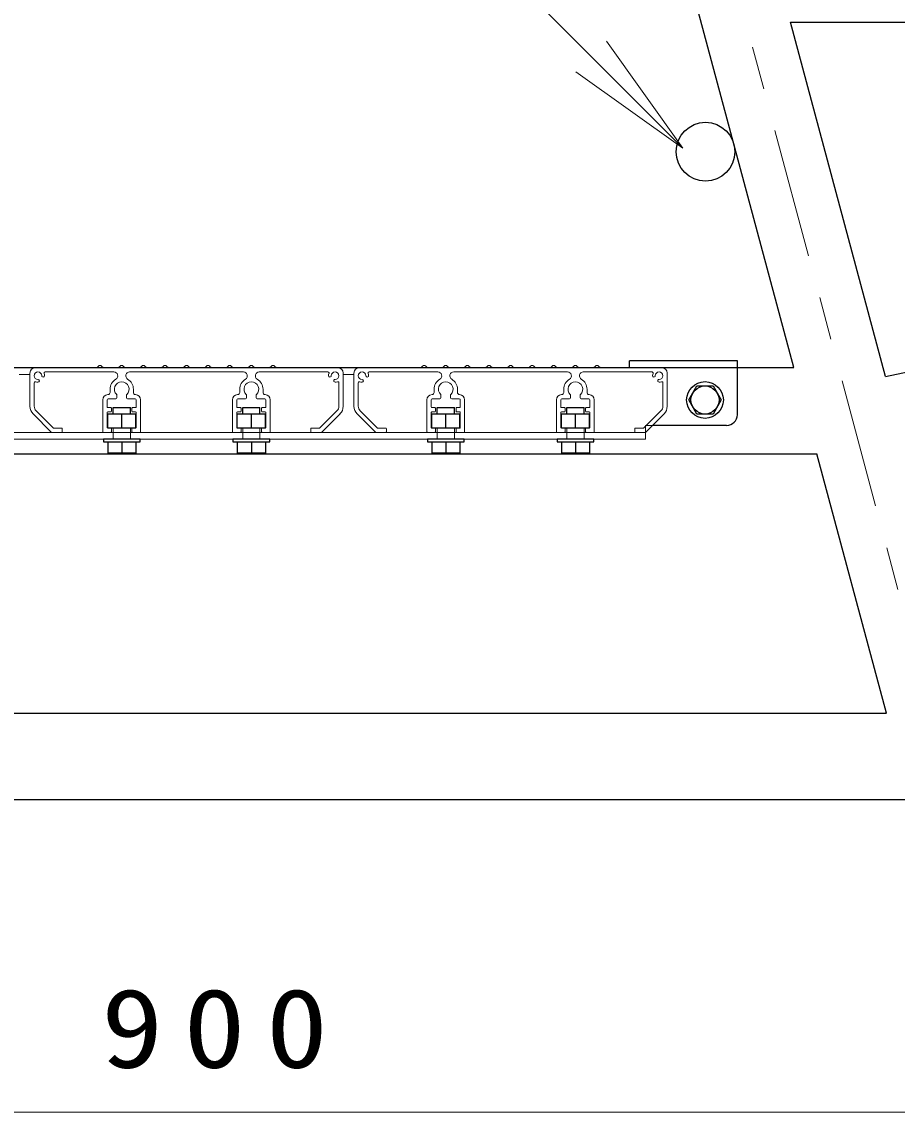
# Model space of a CAD drawing. Units: millimetres on the paper, with parts at other scales. Extents: x -385 to 0, y 0 to 267.
# Drawn here: x -125.97 to -105.71, y 69.3 to 94.55 of the extents above; entities that cross this region are included whole.
import ezdxf

# ---------------------------------------------------------------- set-up
doc = ezdxf.new("R2010")
doc.units = ezdxf.units.MM
doc.linetypes.add('USER1', pattern=[4.5, 2.5, -2])
doc.linetypes.add('USER2', pattern=[6, 3, -1, 1, -1])
doc.layers.add('LY_1', color=7, linetype='Continuous', lineweight=13)
doc.styles.add('ＭＳ ゴシック', font='')
doc.styles.get('ＭＳ ゴシック').set_extended_font_data('MS Gothic')

# ---------------------------------------------------------------- blocks, each defined once
blk = doc.blocks.new('open_arrow')
at = {"color": 0, "linetype": 'Continuous', "lineweight": -2}
blk.add_lwpolyline([(7.5, 1.25), (0, 0), (7.5, -1.25)], dxfattribs=at)

msp = doc.modelspace()

# ---------------------------------------------------------------- linework, layer by layer
at = {"layer": 'LY_1', "lineweight": 25}
for p, q in [((-108.108, 86.545), (-112.549, 103.12)), ((-105.982, 86.34), (-108.181, 94.545)), ((-108.181, 94.545), (-72.572, 94.545)), ((-105.982, 86.34), (-72.292, 93.501)), ((-143.717, 86.545), (-108.108, 86.545)), ((-110.537, 85.795), (-110.35, 86.12)), ((-110.35, 86.12), (-109.975, 86.12)), ((-109.975, 86.12), (-109.787, 85.795)), ((-123.862, 85.625), (-123.462, 85.625)), ((-123.862, 85.47), (-123.862, 85.625)), ((-123.462, 85.47), (-123.462, 85.625)), ((-120.862, 85.625), (-120.462, 85.625)), ((-120.862, 85.47), (-120.862, 85.625)), ((-120.462, 85.47), (-120.462, 85.625)), ((-116.362, 85.625), (-115.962, 85.625)), ((-116.362, 85.47), (-116.362, 85.625)), ((-115.962, 85.47), (-115.962, 85.625)), ((-113.362, 85.625), (-112.962, 85.625)), ((-113.362, 85.47), (-113.362, 85.625)), ((-112.962, 85.47), (-112.962, 85.625)), ((-110.35, 85.47), (-110.537, 85.795)), ((-109.787, 85.795), (-109.975, 85.47)), ((-123.337, 85.47), (-123.987, 85.47)), ((-123.987, 85.145), (-123.987, 85.47)), ((-123.662, 85.145), (-123.662, 85.47)), ((-123.337, 85.145), (-123.337, 85.47)), ((-120.337, 85.47), (-120.987, 85.47)), ((-120.987, 85.145), (-120.987, 85.47)), ((-120.662, 85.145), (-120.662, 85.47)), ((-120.337, 85.145), (-120.337, 85.47)), ((-115.837, 85.47), (-116.487, 85.47)), ((-116.487, 85.145), (-116.487, 85.47)), ((-116.162, 85.145), (-116.162, 85.47)), ((-115.837, 85.145), (-115.837, 85.47)), ((-112.837, 85.47), (-113.487, 85.47)), ((-113.487, 85.145), (-113.487, 85.47)), ((-113.162, 85.145), (-113.162, 85.47)), ((-112.837, 85.145), (-112.837, 85.47)), ((-109.975, 85.47), (-110.35, 85.47)), ((-123.337, 85.145), (-123.987, 85.145)), ((-120.337, 85.145), (-120.987, 85.145)), ((-115.837, 85.145), (-116.487, 85.145)), ((-112.837, 85.145), (-113.487, 85.145)), ((-123.237, 84.885), (-124.087, 84.885)), ((-124.087, 84.885), (-124.087, 84.825)), ((-123.237, 84.825), (-123.237, 84.885)), ((-120.237, 84.885), (-121.087, 84.885)), ((-121.087, 84.885), (-121.087, 84.825)), ((-120.237, 84.825), (-120.237, 84.885)), ((-115.737, 84.885), (-116.587, 84.885)), ((-116.587, 84.885), (-116.587, 84.825)), ((-115.737, 84.825), (-115.737, 84.885)), ((-112.737, 84.885), (-113.587, 84.885)), ((-113.587, 84.885), (-113.587, 84.825)), ((-112.737, 84.825), (-112.737, 84.885)), ((-124.087, 84.825), (-123.237, 84.825)), ((-123.987, 84.825), (-123.987, 84.56)), ((-123.662, 84.825), (-123.662, 84.56)), ((-123.337, 84.825), (-123.337, 84.56)), ((-121.087, 84.825), (-120.237, 84.825)), ((-120.987, 84.825), (-120.987, 84.56)), ((-120.662, 84.825), (-120.662, 84.56)), ((-120.337, 84.825), (-120.337, 84.56)), ((-116.587, 84.825), (-115.737, 84.825)), ((-116.487, 84.825), (-116.487, 84.56)), ((-116.162, 84.825), (-116.162, 84.56)), ((-115.837, 84.825), (-115.837, 84.56)), ((-113.587, 84.825), (-112.737, 84.825)), ((-113.487, 84.825), (-113.487, 84.56)), ((-113.162, 84.825), (-113.162, 84.56)), ((-112.837, 84.825), (-112.837, 84.56)), ((-143.181, 84.545), (-107.572, 84.545)), ((-123.337, 84.56), (-123.987, 84.56)), ((-120.337, 84.56), (-120.987, 84.56)), ((-115.837, 84.56), (-116.487, 84.56)), ((-112.837, 84.56), (-113.487, 84.56)), ((-105.964, 78.545), (-107.572, 84.545)), ((-141.573, 78.545), (-105.964, 78.545)), ((-152.575, 76.545), (-61.602, 76.545))]:
    msp.add_line(p, q, dxfattribs=at)
at = {"layer": 'LY_1', "linetype": 'USER2'}
msp.add_line((-104.661, 77.545), (-111.514, 103.12), dxfattribs=at)
at = {"layer": 'LY_1'}
for p, q in [((-110.674, 91.627), (-116.449, 97.404)), ((-125.787, 86.42), (-125.787, 85.649)), ((-125.662, 86.545), (-124.233, 86.545)), ((-125.436, 86.445), (-123.845, 86.445)), ((-124.198, 86.581), (-124.233, 86.545)), ((-124.091, 86.545), (-124.127, 86.581)), ((-124.091, 86.545), (-123.733, 86.545)), ((-123.698, 86.581), (-123.733, 86.545)), ((-123.591, 86.545), (-123.627, 86.581)), ((-123.591, 86.545), (-123.233, 86.545)), ((-122.162, 86.445), (-123.479, 86.445)), ((-123.198, 86.581), (-123.233, 86.545)), ((-123.091, 86.545), (-123.127, 86.581)), ((-122.733, 86.545), (-123.091, 86.545)), ((-122.698, 86.581), (-122.733, 86.545)), ((-122.591, 86.545), (-122.627, 86.581)), ((-122.233, 86.545), (-122.591, 86.545)), ((-122.198, 86.581), (-122.233, 86.545)), ((-122.162, 86.445), (-120.845, 86.445)), ((-122.091, 86.545), (-122.127, 86.581)), ((-122.091, 86.545), (-121.733, 86.545)), ((-121.733, 86.545), (-121.698, 86.581)), ((-121.627, 86.581), (-121.591, 86.545)), ((-121.591, 86.545), (-121.233, 86.545)), ((-121.233, 86.545), (-121.198, 86.581)), ((-121.127, 86.581), (-121.091, 86.545)), ((-120.733, 86.545), (-121.091, 86.545)), ((-120.733, 86.545), (-120.698, 86.581)), ((-120.627, 86.581), (-120.591, 86.545)), ((-120.233, 86.545), (-120.591, 86.545)), ((-118.888, 86.445), (-120.479, 86.445)), ((-120.233, 86.545), (-120.198, 86.581)), ((-120.127, 86.581), (-120.091, 86.545)), ((-118.662, 86.545), (-120.091, 86.545)), ((-118.537, 86.42), (-118.537, 85.649)), ((-118.287, 86.42), (-118.287, 85.649)), ((-118.162, 86.545), (-116.733, 86.545)), ((-117.936, 86.445), (-116.345, 86.445)), ((-116.698, 86.581), (-116.733, 86.545)), ((-116.591, 86.545), (-116.627, 86.581)), ((-116.591, 86.545), (-116.233, 86.545)), ((-116.198, 86.581), (-116.233, 86.545)), ((-116.091, 86.545), (-116.127, 86.581)), ((-116.091, 86.545), (-115.733, 86.545)), ((-114.662, 86.445), (-115.979, 86.445)), ((-115.698, 86.581), (-115.733, 86.545)), ((-115.591, 86.545), (-115.627, 86.581)), ((-115.233, 86.545), (-115.591, 86.545)), ((-115.198, 86.581), (-115.233, 86.545)), ((-115.091, 86.545), (-115.127, 86.581)), ((-114.733, 86.545), (-115.091, 86.545)), ((-114.698, 86.581), (-114.733, 86.545)), ((-114.662, 86.445), (-113.345, 86.445)), ((-114.591, 86.545), (-114.627, 86.581)), ((-114.591, 86.545), (-114.233, 86.545)), ((-114.233, 86.545), (-114.198, 86.581)), ((-114.127, 86.581), (-114.091, 86.545)), ((-114.091, 86.545), (-113.733, 86.545)), ((-113.733, 86.545), (-113.698, 86.581)), ((-113.627, 86.581), (-113.591, 86.545)), ((-113.233, 86.545), (-113.591, 86.545)), ((-113.233, 86.545), (-113.198, 86.581)), ((-113.127, 86.581), (-113.091, 86.545)), ((-112.733, 86.545), (-113.091, 86.545)), ((-111.388, 86.445), (-112.979, 86.445)), ((-112.733, 86.545), (-112.698, 86.581)), ((-112.627, 86.581), (-112.591, 86.545)), ((-111.162, 86.545), (-112.591, 86.545)), ((-111.037, 86.42), (-111.037, 85.649)), ((-125.687, 85.649), (-125.687, 86.194)), ((-118.637, 85.649), (-118.637, 86.194)), ((-118.187, 85.649), (-118.187, 86.194)), ((-111.137, 85.649), (-111.137, 86.194)), ((-123.932, 86.045), (-123.932, 85.97)), ((-123.775, 85.845), (-123.775, 85.911)), ((-123.55, 85.845), (-123.55, 85.911)), ((-123.392, 86.045), (-123.392, 85.97)), ((-120.932, 86.045), (-120.932, 85.97)), ((-120.775, 85.845), (-120.775, 85.911)), ((-120.55, 85.845), (-120.55, 85.911)), ((-120.392, 86.045), (-120.392, 85.97)), ((-116.432, 86.045), (-116.432, 85.97)), ((-116.275, 85.845), (-116.275, 85.911)), ((-116.05, 85.845), (-116.05, 85.911)), ((-115.892, 86.045), (-115.892, 85.97)), ((-113.432, 86.045), (-113.432, 85.97)), ((-113.275, 85.845), (-113.275, 85.911)), ((-113.05, 85.845), (-113.05, 85.911)), ((-112.892, 86.045), (-112.892, 85.97)), ((-124.1, 85.06), (-124.1, 85.795)), ((-124, 85.635), (-124, 85.795)), ((-123.915, 85.62), (-123.985, 85.62)), ((-123.8, 85.82), (-123.975, 85.82)), ((-123.9, 85.605), (-123.9, 85.535)), ((-123.525, 85.82), (-123.35, 85.82)), ((-123.425, 85.605), (-123.425, 85.535)), ((-123.41, 85.62), (-123.34, 85.62)), ((-123.325, 85.635), (-123.325, 85.795)), ((-123.225, 85.06), (-123.225, 85.795)), ((-121.1, 85.06), (-121.1, 85.795)), ((-121, 85.635), (-121, 85.795)), ((-120.915, 85.62), (-120.985, 85.62)), ((-120.8, 85.82), (-120.975, 85.82)), ((-120.9, 85.605), (-120.9, 85.535)), ((-120.525, 85.82), (-120.35, 85.82)), ((-120.425, 85.605), (-120.425, 85.535)), ((-120.41, 85.62), (-120.34, 85.62)), ((-120.325, 85.635), (-120.325, 85.795)), ((-120.225, 85.06), (-120.225, 85.795)), ((-116.6, 85.06), (-116.6, 85.795)), ((-116.5, 85.635), (-116.5, 85.795)), ((-116.415, 85.62), (-116.485, 85.62)), ((-116.3, 85.82), (-116.475, 85.82)), ((-116.4, 85.605), (-116.4, 85.535)), ((-116.025, 85.82), (-115.85, 85.82)), ((-115.925, 85.605), (-115.925, 85.535)), ((-115.91, 85.62), (-115.84, 85.62)), ((-115.825, 85.635), (-115.825, 85.795)), ((-115.725, 85.06), (-115.725, 85.795)), ((-113.6, 85.06), (-113.6, 85.795)), ((-113.5, 85.635), (-113.5, 85.795)), ((-113.415, 85.62), (-113.485, 85.62)), ((-113.3, 85.82), (-113.475, 85.82)), ((-113.4, 85.605), (-113.4, 85.535)), ((-113.025, 85.82), (-112.85, 85.82)), ((-112.925, 85.605), (-112.925, 85.535)), ((-112.91, 85.62), (-112.84, 85.62)), ((-112.825, 85.635), (-112.825, 85.795)), ((-112.725, 85.06), (-112.725, 85.795)), ((-125.292, 85.05), (-125.714, 85.472)), ((-125.25, 85.15), (-125.643, 85.543)), ((-124, 85.505), (-124, 85.16)), ((-123.915, 85.52), (-123.985, 85.52)), ((-123.41, 85.52), (-123.34, 85.52)), ((-123.325, 85.505), (-123.325, 85.16)), ((-121, 85.505), (-121, 85.16)), ((-120.915, 85.52), (-120.985, 85.52)), ((-120.41, 85.52), (-120.34, 85.52)), ((-120.325, 85.505), (-120.325, 85.16)), ((-119.074, 85.15), (-118.681, 85.543)), ((-119.033, 85.05), (-118.61, 85.472)), ((-117.792, 85.05), (-118.214, 85.472)), ((-117.75, 85.15), (-118.143, 85.543)), ((-116.5, 85.505), (-116.5, 85.16)), ((-116.415, 85.52), (-116.485, 85.52)), ((-115.91, 85.52), (-115.84, 85.52)), ((-115.825, 85.505), (-115.825, 85.16)), ((-113.5, 85.505), (-113.5, 85.16)), ((-113.415, 85.52), (-113.485, 85.52)), ((-112.91, 85.52), (-112.84, 85.52)), ((-112.825, 85.505), (-112.825, 85.16)), ((-111.574, 85.15), (-111.181, 85.543)), ((-111.533, 85.05), (-111.11, 85.472)), ((-125.24, 85.145), (-125.052, 85.145)), ((-125.037, 85.06), (-125.037, 85.13)), ((-123.985, 85.145), (-123.915, 85.145)), ((-123.9, 85.06), (-123.9, 85.13)), ((-123.425, 85.06), (-123.425, 85.13)), ((-123.34, 85.145), (-123.41, 85.145)), ((-120.985, 85.145), (-120.915, 85.145)), ((-120.9, 85.06), (-120.9, 85.13)), ((-120.425, 85.06), (-120.425, 85.13)), ((-120.34, 85.145), (-120.41, 85.145)), ((-119.287, 85.06), (-119.287, 85.13)), ((-119.085, 85.145), (-119.272, 85.145)), ((-117.74, 85.145), (-117.552, 85.145)), ((-117.537, 85.06), (-117.537, 85.13)), ((-116.485, 85.145), (-116.415, 85.145)), ((-116.4, 85.06), (-116.4, 85.13)), ((-115.925, 85.06), (-115.925, 85.13)), ((-115.84, 85.145), (-115.91, 85.145)), ((-113.485, 85.145), (-113.415, 85.145)), ((-113.4, 85.06), (-113.4, 85.13)), ((-112.925, 85.06), (-112.925, 85.13)), ((-112.84, 85.145), (-112.91, 85.145)), ((-111.787, 85.06), (-111.787, 85.13)), ((-111.585, 85.145), (-111.772, 85.145)), ((-125.281, 85.045), (-125.052, 85.045)), ((-124.085, 85.045), (-123.915, 85.045)), ((-123.24, 85.045), (-123.41, 85.045)), ((-121.085, 85.045), (-120.915, 85.045)), ((-120.24, 85.045), (-120.41, 85.045)), ((-119.043, 85.045), (-119.272, 85.045)), ((-117.781, 85.045), (-117.552, 85.045)), ((-116.585, 85.045), (-116.415, 85.045)), ((-115.74, 85.045), (-115.91, 85.045)), ((-113.585, 85.045), (-113.415, 85.045)), ((-112.74, 85.045), (-112.91, 85.045)), ((-111.543, 85.045), (-111.772, 85.045)), ((-98.778, 69.303), (-143.778, 69.303))]:
    msp.add_line(p, q, dxfattribs=at)
at = {"layer": 'LY_1', "color": 4, "lineweight": 25}
for p, q in [((-111.912, 86.545), (-111.912, 86.705)), ((-109.412, 86.705), (-111.912, 86.705)), ((-109.412, 85.455), (-109.412, 86.705)), ((-109.662, 85.205), (-111.377, 85.205)), ((-143.108, 76.545), (-103.358, 76.545))]:
    msp.add_line(p, q, dxfattribs=at)
at = {"layer": 'LY_1', "color": 4}
for p, q in [((-126.037, 86.385), (-125.787, 86.385)), ((-118.537, 86.385), (-118.287, 86.385)), ((-140.287, 85.045), (-125.912, 85.045)), ((-140.287, 84.885), (-125.912, 84.885)), ((-111.537, 85.045), (-125.912, 85.045)), ((-111.537, 84.885), (-125.912, 84.885)), ((-111.537, 84.885), (-111.537, 85.045))]:
    msp.add_line(p, q, dxfattribs=at)
at = {"layer": 'LY_1', "color": 4, "linetype": 'USER1'}
for p, q in [((-109.412, 86.545), (-111.912, 86.545)), ((-111.377, 85.205), (-111.537, 85.205)), ((-111.537, 85.045), (-111.537, 85.205))]:
    msp.add_line(p, q, dxfattribs=at)
at = {"layer": 'LY_1', "linetype": 'USER1'}
for p, q in [((-123.862, 85.145), (-123.862, 84.885)), ((-123.462, 85.145), (-123.462, 84.885)), ((-120.862, 85.145), (-120.862, 84.885)), ((-120.462, 85.145), (-120.462, 84.885)), ((-116.362, 85.145), (-116.362, 84.885)), ((-115.962, 85.145), (-115.962, 84.885)), ((-113.362, 85.145), (-113.362, 84.885)), ((-112.962, 85.145), (-112.962, 84.885))]:
    msp.add_line(p, q, dxfattribs=at)
at = {"layer": 'LY_1', "lineweight": 25}
for centre, radius in [((-110.151, 91.545), 0.68), ((-110.162, 85.795), 0.425), ((-110.162, 85.795), 0.325)]:
    msp.add_circle(centre, radius, dxfattribs=at)
at = {"layer": 'LY_1'}
for centre, radius, start, end in [((-125.662, 86.42), 0.125, 90, 180), ((-125.6, 86.358), 0.0875, 0.2575, 269.7425), ((-125.481, 86.358), 0.0312, 180.2575, 0.2575), ((-125.436, 86.42), 0.025, 90, 200.9248), ((-125.6, 86.358), 0.15, 0.2575, 20.9248), ((-124.162, 86.545), 0.05, 45, 135), ((-123.845, 86.355), 0.09, 300.5584, 90), ((-123.662, 86.545), 0.05, 45, 135), ((-123.479, 86.355), 0.09, 90, 239.4416), ((-123.162, 86.545), 0.05, 45, 135), ((-122.662, 86.545), 0.05, 45, 135), ((-122.162, 86.545), 0.05, 45, 135), ((-121.662, 86.545), 0.05, 45, 135), ((-121.162, 86.545), 0.05, 45, 135), ((-120.845, 86.355), 0.09, 300.5584, 90), ((-120.662, 86.545), 0.05, 45, 135), ((-120.479, 86.355), 0.09, 90, 239.4416), ((-120.162, 86.545), 0.05, 45, 135), ((-118.888, 86.42), 0.025, 339.0752, 90), ((-118.725, 86.358), 0.15, 159.0752, 179.7425), ((-118.843, 86.358), 0.0312, 179.7425, 359.7425), ((-118.725, 86.358), 0.0875, 270.2575, 179.7425), ((-118.662, 86.42), 0.125, 0, 90), ((-118.162, 86.42), 0.125, 90, 180), ((-118.1, 86.358), 0.0875, 0.2575, 269.7425), ((-117.981, 86.358), 0.0312, 180.2575, 0.2575), ((-117.936, 86.42), 0.025, 90, 200.9248), ((-118.1, 86.358), 0.15, 0.2575, 20.9248), ((-116.662, 86.545), 0.05, 45, 135), ((-116.345, 86.355), 0.09, 300.5584, 90), ((-116.162, 86.545), 0.05, 45, 135), ((-115.979, 86.355), 0.09, 90, 239.4416), ((-115.662, 86.545), 0.05, 45, 135), ((-115.162, 86.545), 0.05, 45, 135), ((-114.662, 86.545), 0.05, 45, 135), ((-114.162, 86.545), 0.05, 45, 135), ((-113.662, 86.545), 0.05, 45, 135), ((-113.345, 86.355), 0.09, 300.5584, 90), ((-113.162, 86.545), 0.05, 45, 135), ((-112.979, 86.355), 0.09, 90, 239.4416), ((-112.662, 86.545), 0.05, 45, 135), ((-111.388, 86.42), 0.025, 339.0752, 90), ((-111.225, 86.358), 0.15, 159.0752, 179.7425), ((-111.343, 86.358), 0.0312, 179.7425, 359.7425), ((-111.225, 86.358), 0.0875, 270.2575, 179.7425), ((-111.162, 86.42), 0.125, 0, 90), ((-125.662, 86.194), 0.025, 69.0752, 180), ((-125.6, 86.358), 0.15, 249.0752, 269.7425), ((-125.6, 86.239), 0.0312, 269.7425, 89.7425), ((-123.662, 86.045), 0.27, 120.5584, 180), ((-123.662, 86.045), 0.17, 313.566, 226.434), ((-123.662, 86.045), 0.27, 0, 59.4416), ((-120.662, 86.045), 0.27, 120.5584, 180), ((-120.662, 86.045), 0.17, 313.566, 226.434), ((-120.662, 86.045), 0.27, 0, 59.4416), ((-118.724, 86.239), 0.0312, 90.2575, 270.2575), ((-118.725, 86.358), 0.15, 270.2575, 290.9248), ((-118.662, 86.194), 0.025, 0, 110.9248), ((-118.162, 86.194), 0.025, 69.0752, 180), ((-118.1, 86.358), 0.15, 249.0752, 269.7425), ((-118.1, 86.239), 0.0312, 269.7425, 89.7425), ((-116.162, 86.045), 0.27, 120.5584, 180), ((-116.162, 86.045), 0.17, 313.566, 226.434), ((-116.162, 86.045), 0.27, 0, 59.4416), ((-113.162, 86.045), 0.27, 120.5584, 180), ((-113.162, 86.045), 0.17, 313.566, 226.434), ((-113.162, 86.045), 0.27, 0, 59.4416), ((-111.224, 86.239), 0.0312, 90.2575, 270.2575), ((-111.225, 86.358), 0.15, 270.2575, 290.9248), ((-111.162, 86.194), 0.025, 0, 110.9248), ((-123.975, 85.795), 0.125, 92.4563, 180), ((-123.982, 85.97), 0.05, 272.4563, 0), ((-123.79, 85.911), 0.015, 0, 46.434), ((-123.535, 85.911), 0.015, 133.566, 180), ((-123.342, 85.97), 0.05, 180, 267.5437), ((-123.35, 85.795), 0.125, 0, 87.5437), ((-120.975, 85.795), 0.125, 92.4563, 180), ((-120.982, 85.97), 0.05, 272.4563, 0), ((-120.79, 85.911), 0.015, 0, 46.434), ((-120.535, 85.911), 0.015, 133.566, 180), ((-120.342, 85.97), 0.05, 180, 267.5437), ((-120.35, 85.795), 0.125, 0, 87.5437), ((-116.475, 85.795), 0.125, 92.4563, 180), ((-116.482, 85.97), 0.05, 272.4563, 0), ((-116.29, 85.911), 0.015, 0, 46.434), ((-116.035, 85.911), 0.015, 133.566, 180), ((-115.842, 85.97), 0.05, 180, 267.5437), ((-115.85, 85.795), 0.125, 0, 87.5437), ((-113.475, 85.795), 0.125, 92.4563, 180), ((-113.482, 85.97), 0.05, 272.4563, 0), ((-113.29, 85.911), 0.015, 0, 46.434), ((-113.035, 85.911), 0.015, 133.566, 180), ((-112.842, 85.97), 0.05, 180, 267.5437), ((-112.85, 85.795), 0.125, 0, 87.5437), ((-125.537, 85.649), 0.25, 180, 225), ((-125.537, 85.649), 0.15, 180, 225), ((-123.975, 85.795), 0.025, 90, 180), ((-123.985, 85.635), 0.015, 180, 270), ((-123.915, 85.605), 0.015, 0, 90), ((-123.8, 85.845), 0.025, 270, 0), ((-123.525, 85.845), 0.025, 180, 270), ((-123.41, 85.605), 0.015, 90, 180), ((-123.35, 85.795), 0.025, 0, 90), ((-123.34, 85.635), 0.015, 270, 0), ((-120.975, 85.795), 0.025, 90, 180), ((-120.985, 85.635), 0.015, 180, 270), ((-120.915, 85.605), 0.015, 0, 90), ((-120.8, 85.845), 0.025, 270, 0), ((-120.525, 85.845), 0.025, 180, 270), ((-120.41, 85.605), 0.015, 90, 180), ((-120.35, 85.795), 0.025, 0, 90), ((-120.34, 85.635), 0.015, 270, 0), ((-118.787, 85.649), 0.15, 315, 0), ((-118.787, 85.649), 0.25, 315, 0), ((-118.037, 85.649), 0.25, 180, 225), ((-118.037, 85.649), 0.15, 180, 225), ((-116.475, 85.795), 0.025, 90, 180), ((-116.485, 85.635), 0.015, 180, 270), ((-116.415, 85.605), 0.015, 0, 90), ((-116.3, 85.845), 0.025, 270, 0), ((-116.025, 85.845), 0.025, 180, 270), ((-115.91, 85.605), 0.015, 90, 180), ((-115.85, 85.795), 0.025, 0, 90), ((-115.84, 85.635), 0.015, 270, 0), ((-113.475, 85.795), 0.025, 90, 180), ((-113.485, 85.635), 0.015, 180, 270), ((-113.415, 85.605), 0.015, 0, 90), ((-113.3, 85.845), 0.025, 270, 0), ((-113.025, 85.845), 0.025, 180, 270), ((-112.91, 85.605), 0.015, 90, 180), ((-112.85, 85.795), 0.025, 0, 90), ((-112.84, 85.635), 0.015, 270, 0), ((-111.287, 85.649), 0.15, 315, 0), ((-111.287, 85.649), 0.25, 315, 0), ((-123.985, 85.505), 0.015, 90, 180), ((-123.915, 85.535), 0.015, 270, 0), ((-123.41, 85.535), 0.015, 180, 270), ((-123.34, 85.505), 0.015, 0, 90), ((-120.985, 85.505), 0.015, 90, 180), ((-120.915, 85.535), 0.015, 270, 0), ((-120.41, 85.535), 0.015, 180, 270), ((-120.34, 85.505), 0.015, 0, 90), ((-116.485, 85.505), 0.015, 90, 180), ((-116.415, 85.535), 0.015, 270, 0), ((-115.91, 85.535), 0.015, 180, 270), ((-115.84, 85.505), 0.015, 0, 90), ((-113.485, 85.505), 0.015, 90, 180), ((-113.415, 85.535), 0.015, 270, 0), ((-112.91, 85.535), 0.015, 180, 270), ((-112.84, 85.505), 0.015, 0, 90), ((-125.24, 85.16), 0.015, 225, 270), ((-125.052, 85.13), 0.015, 0, 90), ((-123.985, 85.16), 0.015, 180, 270), ((-123.915, 85.13), 0.015, 0, 90), ((-123.41, 85.13), 0.015, 90, 180), ((-123.34, 85.16), 0.015, 270, 0), ((-120.985, 85.16), 0.015, 180, 270), ((-120.915, 85.13), 0.015, 0, 90), ((-120.41, 85.13), 0.015, 90, 180), ((-120.34, 85.16), 0.015, 270, 0), ((-119.272, 85.13), 0.015, 90, 180), ((-119.085, 85.16), 0.015, 270, 315), ((-117.74, 85.16), 0.015, 225, 270), ((-117.552, 85.13), 0.015, 0, 90), ((-116.485, 85.16), 0.015, 180, 270), ((-116.415, 85.13), 0.015, 0, 90), ((-115.91, 85.13), 0.015, 90, 180), ((-115.84, 85.16), 0.015, 270, 0), ((-113.485, 85.16), 0.015, 180, 270), ((-113.415, 85.13), 0.015, 0, 90), ((-112.91, 85.13), 0.015, 90, 180), ((-112.84, 85.16), 0.015, 270, 0), ((-111.772, 85.13), 0.015, 90, 180), ((-111.585, 85.16), 0.015, 270, 315), ((-125.281, 85.06), 0.015, 225, 270), ((-125.052, 85.06), 0.015, 270, 0), ((-124.085, 85.06), 0.015, 180, 270), ((-123.915, 85.06), 0.015, 270, 0), ((-123.41, 85.06), 0.015, 180, 270), ((-123.24, 85.06), 0.015, 270, 0), ((-121.085, 85.06), 0.015, 180, 270), ((-120.915, 85.06), 0.015, 270, 0), ((-120.41, 85.06), 0.015, 180, 270), ((-120.24, 85.06), 0.015, 270, 0), ((-119.272, 85.06), 0.015, 180, 270), ((-119.043, 85.06), 0.015, 270, 315), ((-117.781, 85.06), 0.015, 225, 270), ((-117.552, 85.06), 0.015, 270, 0), ((-116.585, 85.06), 0.015, 180, 270), ((-116.415, 85.06), 0.015, 270, 0), ((-115.91, 85.06), 0.015, 180, 270), ((-115.74, 85.06), 0.015, 270, 0), ((-113.585, 85.06), 0.015, 180, 270), ((-113.415, 85.06), 0.015, 270, 0), ((-112.91, 85.06), 0.015, 180, 270), ((-112.74, 85.06), 0.015, 270, 0), ((-111.772, 85.06), 0.015, 180, 270), ((-111.543, 85.06), 0.015, 270, 315)]:
    msp.add_arc(centre, radius, start, end, dxfattribs=at)
at = {"layer": 'LY_1', "color": 4, "lineweight": 25}
msp.add_arc((-109.662, 85.455), 0.25, 270, 0, dxfattribs=at)

# ---------------------------------------------------------------- block references
at = {"layer": 'LY_1', "xscale": 0.4, "yscale": 0.4, "rotation": 135}
msp.add_blockref('open_arrow', (-110.674, 91.627), dxfattribs=at)

# ---------------------------------------------------------------- texts
at = {"layer": 'LY_1', "insert": (-121.278, 70.303), "char_height": 1.833, "attachment_point": 8, "style": 'ＭＳ ゴシック'}
msp.add_mtext('\\T1.33;\\W1.15;900', dxfattribs=at)

doc.saveas('drawing.dxf')
